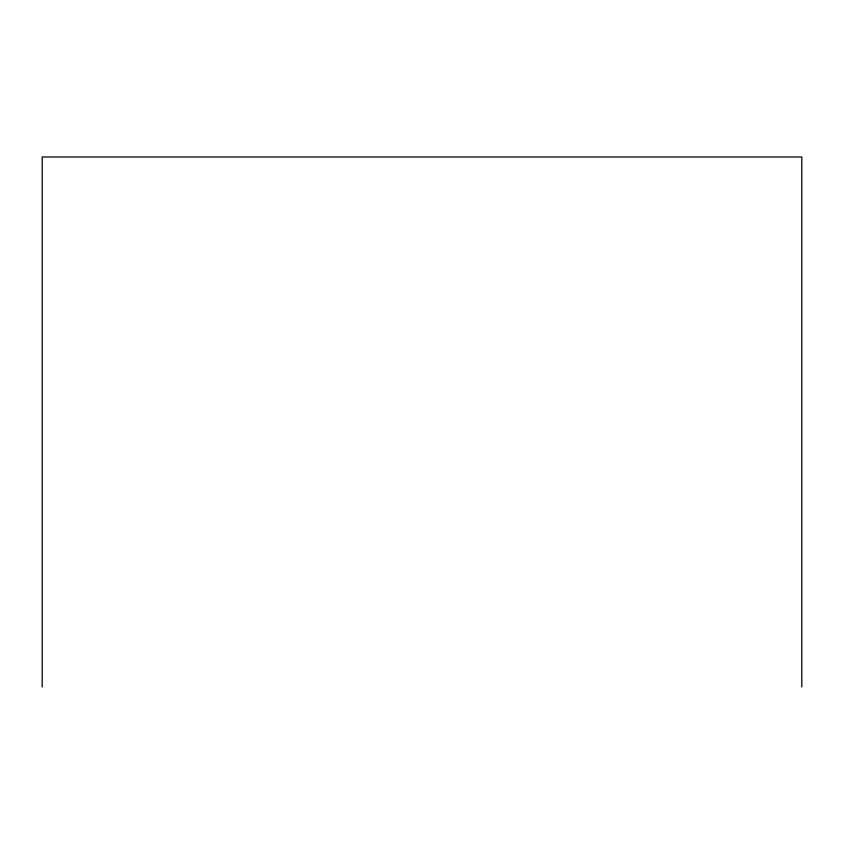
<?xml version="1.0" encoding="UTF-8"?>
<svg xmlns="http://www.w3.org/2000/svg" width="844" height="844" viewBox="0 0 844 844"><rect width="100%" height="100%" fill="white"/><g stroke="black" fill="none" stroke-linecap="round" stroke-linejoin="round"><path stroke-width="1.27" d="M801.8 687.005L801.8 156.995L42.2 156.995L42.2 687.005"/></g></svg>
